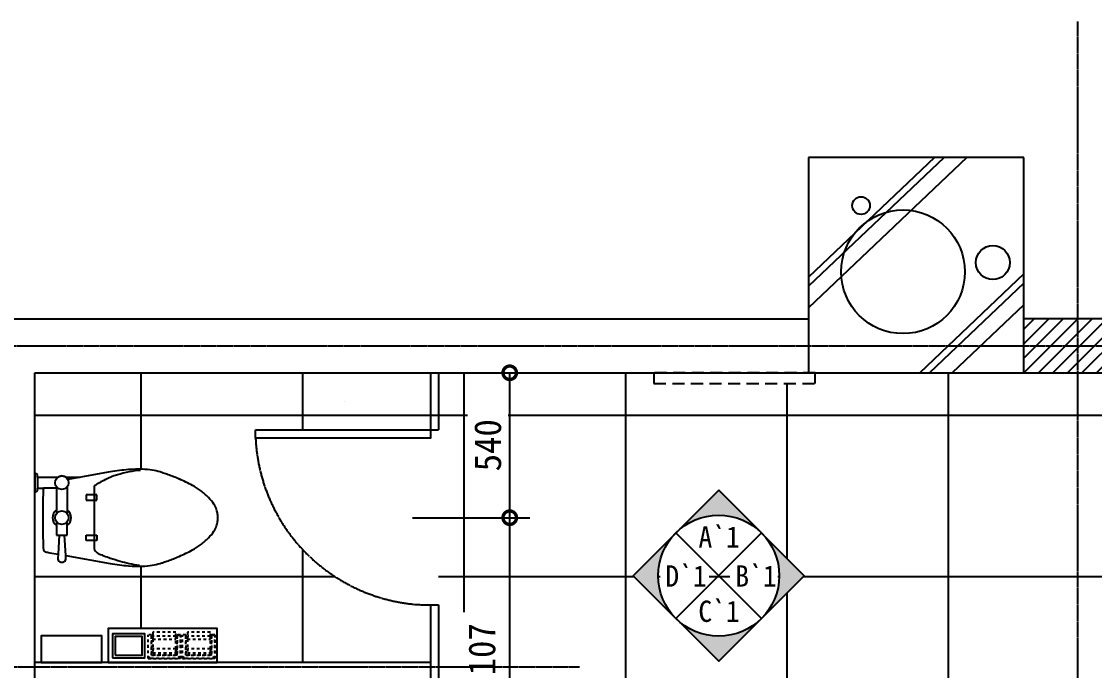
# Model space of a CAD drawing. Header units: inches. Extents: x -1249499 to 290957, y -589671 to 1013543.
# Drawn here: x -1099189 to -1095201, y 249744 to 252157 of the extents above; entities that cross this region are included whole.
import ezdxf

# ---------------------------------------------------------------- set-up
doc = ezdxf.new("R2010")
doc.units = ezdxf.units.IN
doc.header["$MEASUREMENT"] = 0
for name, pattern in [('CEN', [62, 60, -1, 0, -1]), ('HID2', [1.15, 0.75, -0.4]), ('HIDDEN', [2, 1, -1])]:
    doc.linetypes.add(name, pattern=pattern)
for name, color, linetype in [('CEN', 1, 'CEN'), ('FIX', 6, 'Continuous'), ('FLOOR', 9, 'Continuous'), ('H', 8, 'Continuous'), ('HAT', 5, 'Continuous'), ('OUT', 3, 'Continuous'), ('text', 7, 'Continuous'), ('TOIL', 9, 'Continuous'), ('WALL1', 3, 'Continuous')]:
    doc.layers.add(name, color=color, linetype=linetype)
doc.styles.get("Standard").update_dxf_attribs({"font": 'DotumChe.ttf'})
doc.dimstyles.new('STANDARD-600', dxfattribs={"dimtxt": 1000, "dimasz": 400, "dimexe": 800, "dimexo": 800, "dimgap": 400, "dimtad": 1, "dimdec": 0, "dimzin": 0, "dimdsep": 46, "dimlunit": 6, "dimtxsty": 'Standard', "dimsah": 1, "dimcen": 0.135, "dimclrd": 256, "dimclre": 256, "dimclrt": 4, "dimadec": 0, "dimazin": 0, "dimtfac": 1, "dimtdec": 0, "dimtofl": 0, "dimtmove": 2, "dimatfit": 3, "dimfxl": 1, "dimtolj": 1, "dimtzin": 0, "dimarcsym": 0})

# ---------------------------------------------------------------- blocks, each defined once
blk = doc.blocks.new('_DOTSMALL')
at = {"color": 0, "linetype": 'ByBlock', "const_width": 0.5}
blk.add_lwpolyline([(-0.0625, 0, 1), (0.0625, 0, 1)], format="xyb", close=True, dxfattribs=at)
blk = doc.blocks.new('*D329')
at = {"layer": 'DEFPOINTS', "color": 0, "transparency": 16777216}
for p in [(-1097374.6, 250851.2), (-1097229.3, 250851.2), (-1097985.3, 250312.5)]:
    blk.add_point(p, dxfattribs=at)
at = {"layer": 'H', "color": 0, "lineweight": -2, "transparency": 16777216}
for p, q in [((-1097479.3, 250851.2), (-1097449.6, 250851.2)), ((-1097374.6, 250312.5), (-1097374.6, 250851.2)), ((-1097735.3, 250312.5), (-1097299.6, 250312.5))]:
    blk.add_line(p, q, dxfattribs=at)
at = {"layer": 'H', "color": 0, "lineweight": -2, "transparency": 16777216, "xscale": 100, "yscale": 100, "zscale": 100}
for p, rotation in [((-1097374.6, 250851.2), 90), ((-1097374.6, 250312.5), 270)]:
    blk.add_blockref('_DOTSMALL', p, dxfattribs=dict(at, rotation=rotation))
at = {"layer": 'H', "color": 4, "transparency": 16777216, "insert": (-1097455.9, 250581.8), "char_height": 100, "attachment_point": 5, "rotation": 90}
blk.add_mtext('\\A1;540', dxfattribs=at)
blk = doc.blocks.new('*D330')
at = {"layer": 'DEFPOINTS', "color": 0, "transparency": 16777216}
for p in [(-1097985.3, 250312.5), (-1097374.6, 250312.5), (-1097985.3, 249205)]:
    blk.add_point(p, dxfattribs=at)
at = {"layer": 'H', "color": 0, "lineweight": -2, "transparency": 16777216}
for p, q in [((-1097735.3, 250312.5), (-1097299.6, 250312.5)), ((-1097374.6, 249205), (-1097374.6, 250312.5)), ((-1097735.3, 249205), (-1097299.6, 249205))]:
    blk.add_line(p, q, dxfattribs=at)
at = {"layer": 'H', "color": 0, "lineweight": -2, "transparency": 16777216, "xscale": 100, "yscale": 100, "zscale": 100}
for p, rotation in [((-1097374.6, 250312.5), 90), ((-1097374.6, 249205), 270)]:
    blk.add_blockref('_DOTSMALL', p, dxfattribs=dict(at, rotation=rotation))
at = {"layer": 'H', "color": 4, "transparency": 16777216, "insert": (-1097465.3, 249758.7), "char_height": 100, "attachment_point": 5, "rotation": 90}
blk.add_mtext('\\A1;1,107', dxfattribs=at)
blk = doc.blocks.new('A$C1DE87E42')
at = {"layer": 'H'}
for p, q in [((467.9, 800), (0, 355.8)), ((503.8, 800), (0, 321.7)), ((588.5, 800), (0, 241.4)), ((800, 367.2), (413.1, 0)), ((800, 333.1), (449, 0)), ((800, 252.8), (533.7, 0))]:
    blk.add_line(p, q, dxfattribs=at)
for centre, radius in [((194.9, 621.5), 32.7), ((350.9, 375.3), 229.8), ((684.8, 409.4), 63.2)]:
    blk.add_circle(centre, radius, dxfattribs=at)

msp = doc.modelspace()

# ---------------------------------------------------------------- hatches: boundary and pattern name
at = {"layer": 'H'}
h = msp.add_hatch(dxfattribs=at)
h.set_pattern_fill('ANSI31', color=256, scale=12, style=0)
h.set_pattern_definition([(45, (-1294520.528, 90643.27), (-26.9407684, 26.9407684), [])])
h.paths.add_polyline_path([(-1095264, 250951.2), (-1095264, 250851.2), (-1093920.6, 250851.2), (-1093920.6, 250951.2)])
h.paths.add_polyline_path([(-1095264, 250851.2), (-1095264, 250951.2), (-1095464, 250951.2), (-1095464, 250851.2)])
h.paths.add_polyline_path([(-1095264, 250951.2), (-1095264, 251051.2), (-1095464, 251051.2), (-1095464, 250951.2)])
h.paths.add_polyline_path([(-1093920.6, 250951.2), (-1093920.6, 251051.2), (-1095264, 251051.2), (-1095264, 250951.2)])
h.paths.add_polyline_path([(-1091937.9, 250851.2), (-1091937.9, 250951.2), (-1093920.6, 250951.2), (-1093920.6, 250851.2), (-1093695.3, 250851.2)])
h.paths.add_polyline_path([(-1091937.9, 250951.2), (-1091937.9, 251051.2), (-1093920.6, 251051.2), (-1093920.6, 250951.2)])
h.paths.add_polyline_path([(-1089889, 250951.2), (-1089889, 251051.2), (-1091764, 251051.2), (-1091937.9, 251051.2), (-1091937.9, 250951.2)])
h.paths.add_polyline_path([(-1091937.9, 250951.2), (-1091937.9, 250851.2), (-1089889, 250851.2), (-1089889, 250951.2)])
h.paths.add_polyline_path([(-1089889, 250951.2), (-1089889, 250851.2), (-1088589, 250851.2), (-1088589, 250951.2)])
h.paths.add_polyline_path([(-1088589, 250951.2), (-1088589, 251051.2), (-1089889, 251051.2), (-1089889, 250951.2)])
h.paths.add_polyline_path([(-1088589, 251051.2), (-1088589, 250951.2), (-1088022.4, 250951.2, -0.193855), (-1087953.1, 250979.1), (-1087864, 250979.1), (-1087864, 251051.2)])
h.paths.add_polyline_path([(-1088053.1, 250851.2), (-1088053.1, 250879.1, -0.20398), (-1088022.4, 250951.2), (-1088589, 250951.2), (-1088589, 250851.2)])
h.paths.add_polyline_path([(-1088022.4, 250951.2, 0.20398), (-1088053.1, 250879.1), (-1088053.1, 250851.2), (-1087864, 250851.2), (-1087864, 250951.2)])
h.paths.add_polyline_path([(-1087164, 250851.2), (-1087264, 250851.2), (-1087264, 249980.2), (-1087196.2, 249980.2, 0.082311), (-1087164, 249985.5)])
h.paths.add_polyline_path([(-1087164, 249985.5, 0.32096), (-1087096.2, 250080.2), (-1087096.2, 250851.2), (-1087164, 250851.2)], flags=16)
h.paths.add_polyline_path([(-1087064, 250851.2), (-1087096.2, 250851.2), (-1087096.2, 250080.2, -0.32096), (-1087164, 249985.5), (-1087164, 249694.3), (-1087064, 249694.3)])
h.paths.add_polyline_path([(-1087264, 249694.3), (-1087164, 249694.3), (-1087164, 249985.5, -0.082311), (-1087196.2, 249980.2), (-1087264, 249980.2)])
h.paths.add_polyline_path([(-1087264, 249051.2), (-1087164, 249051.2), (-1087164, 249694.3), (-1087264, 249694.3)])
h.paths.add_polyline_path([(-1087164, 249051.2), (-1087064, 249051.2), (-1087064, 249694.3), (-1087164, 249694.3)])
h.paths.add_polyline_path([(-1087164, 246351.2), (-1087064, 246351.2), (-1087064, 247851.2), (-1087164, 247851.2)])
h.paths.add_polyline_path([(-1087164, 247851.2), (-1087264, 247851.2), (-1087264, 246451.2), (-1088589, 246451.2), (-1088589, 246351.2), (-1087164, 246351.2)])
h.paths.add_polyline_path([(-1088589, 246351.2), (-1088589, 246251.2), (-1087164, 246251.2), (-1087164, 246351.2)])
h.paths.add_polyline_path([(-1087064, 246251.2), (-1087064, 246351.2), (-1087164, 246351.2), (-1087164, 246251.2)])
h.paths.add_polyline_path([(-1089040.2, 246351.2), (-1089040.2, 246251.2), (-1088589, 246251.2), (-1088589, 246351.2)])
h.paths.add_polyline_path([(-1089040.2, 246451.2), (-1089040.2, 246351.2), (-1088589, 246351.2), (-1088589, 246451.2)])
h.paths.add_polyline_path([(-1089040.2, 246351.2), (-1089040.2, 246451.2), (-1089207.6, 246451.2), (-1090389, 246451.2), (-1090389, 246351.2)])
h.paths.add_polyline_path([(-1089040.2, 246251.2), (-1089040.2, 246351.2), (-1090389, 246351.2), (-1090389, 246251.2)])
h.paths.add_polyline_path([(-1095164, 246351.2), (-1095164, 244551.2), (-1095064, 244551.2), (-1095064, 246251.2), (-1090389, 246251.2), (-1090389, 246351.2)])
h.paths.add_polyline_path([(-1095164, 246451.2), (-1095164, 246351.2), (-1090389, 246351.2), (-1090389, 246451.2)])
h.paths.add_polyline_path([(-1095064, 244451.2), (-1095064, 244551.2), (-1095164, 244551.2), (-1095164, 244451.2)])
h.paths.add_polyline_path([(-1095139, 249226.2), (-1095264, 249226.2), (-1095264, 246451.2), (-1095139, 246451.2)])
h.paths.add_polyline_path([(-1095264, 249226.2), (-1095389, 249226.2), (-1095389, 246451.2), (-1095264, 246451.2)])
h.paths.add_polyline_path([(-1095139, 249526.2), (-1095264, 249526.2), (-1095264, 249226.2), (-1095139, 249226.2)])
h.paths.add_polyline_path([(-1095264, 249526.2), (-1095539, 249526.2), (-1095539, 249511.2), (-1095839, 249511.2), (-1095839, 249526.2), (-1096239, 249526.2), (-1096239, 249401.2), (-1096039, 249401.2), (-1095715.7, 249401.2), (-1095389, 249401.2), (-1095389, 249226.2), (-1095264, 249226.2)])
h.paths.add_polyline_path([(-1095264, 249526.2), (-1095264, 249651.2), (-1095539, 249651.2), (-1095539, 249526.2)])
h.paths.add_polyline_path([(-1095139, 249651.2), (-1095264, 249651.2), (-1095264, 249526.2), (-1095139, 249526.2)])
h.paths.add_polyline_path([(-1095839, 249526.2), (-1095839, 249651.2), (-1096239, 249651.2), (-1096239, 249526.2)])
h.paths.add_polyline_path([(-1093920.6, 249226.2), (-1093920.6, 249351.2), (-1095139, 249351.2), (-1095139, 249226.2)])
h.paths.add_polyline_path([(-1093920.6, 249101.2), (-1093920.6, 249226.2), (-1095139, 249226.2), (-1095139, 249101.2)])
h.paths.add_polyline_path([(-1093550.4, 249101.2), (-1093552.2, 249104.8), (-1093482.2, 249104.8), (-1093484, 249101.2), (-1093189, 249101.2), (-1093189, 248351.2), (-1093064, 248351.2), (-1093064, 249226.2), (-1093920.6, 249226.2), (-1093920.6, 249101.2)])
h.paths.add_polyline_path([(-1093920.6, 249351.2), (-1093920.6, 249226.2), (-1093064, 249226.2), (-1093064, 249351.2)])
h.paths.add_polyline_path([(-1093064, 249351.2), (-1093064, 249226.2), (-1092939, 249226.2), (-1092939, 249351.2)])
h.paths.add_polyline_path([(-1093064, 248476.2), (-1091937.9, 248476.2), (-1091937.9, 248601.2), (-1092031, 248601.2), (-1092939, 248601.2), (-1092939, 248851.2), (-1092939, 249226.2), (-1093064, 249226.2)])
h.paths.add_polyline_path([(-1091937.9, 248351.2), (-1091937.9, 248476.2), (-1093064, 248476.2), (-1093064, 248351.2)])
h.paths.add_polyline_path([(-1090389, 248351.2), (-1090389, 248476.2), (-1091937.9, 248476.2), (-1091937.9, 248351.2)])
h.paths.add_polyline_path([(-1090389, 248476.2), (-1090389, 248601.2), (-1091937.9, 248601.2), (-1091937.9, 248476.2)])
h.paths.add_polyline_path([(-1089040.2, 248476.2), (-1089040.2, 248601.2), (-1089764, 248601.2), (-1089764, 249651.2), (-1090014, 249651.2), (-1090014, 248601.2), (-1090214, 248601.2), (-1090389, 248601.2), (-1090389, 248476.2)])
h.paths.add_polyline_path([(-1089040.2, 248476.2), (-1089040.2, 248351.2), (-1088714, 248351.2), (-1088714, 248151.2), (-1088714, 247951.2), (-1088589, 247951.2), (-1088589, 248476.2)])
h.paths.add_polyline_path([(-1090389, 248476.2), (-1090389, 248351.2), (-1089040.2, 248351.2), (-1089040.2, 248476.2)])
h.paths.add_polyline_path([(-1088589, 248476.2), (-1088589, 249651.2), (-1088714, 249651.2), (-1088714, 248601.2), (-1089040.2, 248601.2), (-1089040.2, 248476.2)])
h.paths.add_polyline_path([(-1088464, 249651.2), (-1088589, 249651.2), (-1088589, 248476.2), (-1088464, 248476.2)])
h.paths.add_polyline_path([(-1088464, 248476.2), (-1088589, 248476.2), (-1088589, 247951.2), (-1088574, 247951.2), (-1088574, 247651.2), (-1088589, 247651.2), (-1088589, 247551.2), (-1088464, 247551.2)])
h.paths.add_polyline_path([(-1088589, 247551.2), (-1088589, 247651.2), (-1088714, 247651.2), (-1088714, 247551.2)])
h.paths.add_polyline_path([(-1090264, 248351.2), (-1090389, 248351.2), (-1090389, 247551.2), (-1090264, 247551.2), (-1090264, 247651.2)])
h.paths.add_polyline_path([(-1090389, 248351.2), (-1090514, 248351.2), (-1090514, 247551.2), (-1090389, 247551.2)])
at = {"layer": 'HAT'}
h = msp.add_hatch(color=256, dxfattribs=at)
h.paths.add_polyline_path([(-1096439, 250256), (-1096598.1, 250415.1), (-1096757.2, 250256, -0.414214)])
h.paths.add_polyline_path([(-1096757.2, 250256), (-1096916.3, 250096.9), (-1096757.2, 249937.8, -0.198912), (-1096823.1, 250096.9, -0.198912)])
h.paths.add_polyline_path([(-1096598.1, 249778.7), (-1096439, 249937.8, -0.414214), (-1096757.2, 249937.8)])
h.paths.add_polyline_path([(-1096279.9, 250096.9), (-1096439, 250256, -0.198912), (-1096373.1, 250096.9, -0.198912), (-1096439, 249937.8)])

# ---------------------------------------------------------------- linework, layer by layer
at = {"layer": 'CEN'}
for p, q in [((-1095264, 246451.2), (-1095264, 252157.1)), ((-1099641.9, 250951.2), (-1098114, 250951.2)), ((-1098114, 250951.2), (-1086620.1, 250951.2)), ((-1099637.5, 249758.7), (-1097115.5, 249758.7))]:
    msp.add_line(p, q, dxfattribs=at)
msp.add_arc((-1097669, 250638.7), 650.7, 182.6425, 270, dxfattribs=at)
at = {"layer": 'FIX', "color": 6}
for p, q in [((-1097669, 250851.2), (-1097669, 250638.7)), ((-1097639, 250851.2), (-1097639, 250638.7)), ((-1097989.6, 250745.5), (-1097989.6, 250745.5)), ((-1097669, 249988.7), (-1097669, 249745)), ((-1097639, 249988.7), (-1097639, 249745)), ((-1097669, 249745), (-1097669, 249531.2)), ((-1097639, 249745), (-1097639, 249531.2))]:
    msp.add_line(p, q, dxfattribs=at)
at = {"layer": 'FIX'}
for p, q in [((-1097669, 250638.7), (-1097639, 250638.7)), ((-1097669, 249988.7), (-1097639, 249988.7)), ((-1097669, 249773.7), (-1099139, 249773.7))]:
    msp.add_line(p, q, dxfattribs=at)
msp.add_lwpolyline([(-1098319, 250638.7), (-1097669, 250638.7), (-1097669, 250608.7), (-1098319, 250608.7)], close=True, dxfattribs=at)
at = {"layer": 'FLOOR'}
msp.add_line((-1096564, 250851.2), (-1096291.5, 250851.2), dxfattribs=at)
at = {"layer": 'H', "linetype": 'Continuous'}
for p, q in [((-1098743.6, 250492.6), (-1098743.6, 250851.2)), ((-1098143.6, 250638.7), (-1098143.6, 250851.2)), ((-1097543.6, 249960.9), (-1097543.6, 250851.2)), ((-1096943.6, 249526.2), (-1096943.6, 250851.2)), ((-1095743.6, 249651.2), (-1095743.6, 250851.2)), ((-1096343.6, 250160.5), (-1096343.6, 250811.2)), ((-1099139, 250694.1), (-1097669, 250694.1)), ((-1097711, 250694.1), (-1097530.9, 250694.1)), ((-1097380.8, 250694.1), (-1095264, 250694.1)), ((-1095264, 250694.1), (-1089889, 250694.1)), ((-1098143.6, 249773.7), (-1098143.6, 250193.6)), ((-1098743.6, 249900.7), (-1098743.6, 250132.3)), ((-1099139, 250094.1), (-1098025, 250094.1)), ((-1097639, 250094.1), (-1096913.5, 250094.1)), ((-1096282.8, 250094.1), (-1095264, 250094.1)), ((-1095264, 250094.1), (-1090463.9, 250094.1)), ((-1096343.6, 249526.2), (-1096343.6, 250033.3))]:
    msp.add_line(p, q, dxfattribs=at)
at = {"layer": 'H'}
for p, q in [((-1099129, 250462.7), (-1099053.7, 250462.7)), ((-1099024.3, 250462.7), (-1098971.1, 250462.7)), ((-1098494.4, 250382.9), (-1098494.4, 250382.9)), ((-1098494.4, 250242.1), (-1098494.4, 250242.1))]:
    msp.add_line(p, q, dxfattribs=at)
at = {"layer": 'H', "linetype": 'HIDDEN', "ltscale": 10}
for p, q in [((-1098706.1, 249877.3), (-1098718.6, 249877.3)), ((-1098706.1, 249877.3), (-1098718.6, 249877.3)), ((-1098718.6, 249789.3), (-1098718.6, 249877.3)), ((-1098706.1, 249877.3), (-1098706.1, 249801.8)), ((-1098706.1, 249801.8), (-1098706.1, 249877.3)), ((-1098615.4, 249886.9), (-1098700.6, 249886.9)), ((-1098700.6, 249886.9), (-1098700.6, 249872.2)), ((-1098700.6, 249886.9), (-1098700.6, 249872.2)), ((-1098615.4, 249872.2), (-1098700.6, 249872.2)), ((-1098700.6, 249872.2), (-1098700.6, 249860.7)), ((-1098700.6, 249872.2), (-1098700.6, 249860.7)), ((-1098700.6, 249860.7), (-1098615.4, 249860.7)), ((-1098700.6, 249860.7), (-1098700.6, 249825.3)), ((-1098700.6, 249860.7), (-1098700.6, 249825.3)), ((-1098615.4, 249872.2), (-1098615.4, 249886.9)), ((-1098615.4, 249872.2), (-1098615.4, 249886.9)), ((-1098615.4, 249860.7), (-1098615.4, 249872.2)), ((-1098615.4, 249872.2), (-1098615.4, 249860.7)), ((-1098615.4, 249825.3), (-1098615.4, 249860.7)), ((-1098615.4, 249825.3), (-1098615.4, 249860.7)), ((-1098610.6, 249877.3), (-1098598.1, 249877.3)), ((-1098610.6, 249801.8), (-1098610.6, 249877.3)), ((-1098610.6, 249877.3), (-1098610.6, 249801.8)), ((-1098598.1, 249877.3), (-1098610.6, 249877.3)), ((-1098598.1, 249877.3), (-1098598.1, 249789.3)), ((-1098598.1, 249789.3), (-1098598.1, 249877.3)), ((-1098577.9, 249877.3), (-1098590.4, 249877.3)), ((-1098577.9, 249877.3), (-1098590.4, 249877.3)), ((-1098590.4, 249789.3), (-1098590.4, 249877.3)), ((-1098577.9, 249877.3), (-1098577.9, 249801.8)), ((-1098577.9, 249801.8), (-1098577.9, 249877.3)), ((-1098487.1, 249886.9), (-1098572.3, 249886.9)), ((-1098572.3, 249886.9), (-1098572.3, 249872.2)), ((-1098572.3, 249886.9), (-1098572.3, 249872.2)), ((-1098487.1, 249872.2), (-1098572.3, 249872.2)), ((-1098572.3, 249872.2), (-1098572.3, 249860.7)), ((-1098572.3, 249872.2), (-1098572.3, 249860.7)), ((-1098572.3, 249860.7), (-1098487.1, 249860.7)), ((-1098572.3, 249860.7), (-1098572.3, 249825.3)), ((-1098572.3, 249860.7), (-1098572.3, 249825.3)), ((-1098487.1, 249872.2), (-1098487.1, 249886.9)), ((-1098487.1, 249872.2), (-1098487.1, 249886.9)), ((-1098487.1, 249860.7), (-1098487.1, 249872.2)), ((-1098487.1, 249872.2), (-1098487.1, 249860.7)), ((-1098487.1, 249825.3), (-1098487.1, 249860.7)), ((-1098487.1, 249825.3), (-1098487.1, 249860.7)), ((-1098482.3, 249877.3), (-1098469.8, 249877.3)), ((-1098482.3, 249801.8), (-1098482.3, 249877.3)), ((-1098482.3, 249877.3), (-1098482.3, 249801.8)), ((-1098469.8, 249877.3), (-1098482.3, 249877.3)), ((-1098469.8, 249877.3), (-1098469.8, 249789.3)), ((-1098469.8, 249789.3), (-1098469.8, 249877.3)), ((-1098615.4, 249825.3), (-1098700.6, 249825.3)), ((-1098700.6, 249825.3), (-1098700.6, 249810.7)), ((-1098700.6, 249825.3), (-1098700.6, 249810.7)), ((-1098615.4, 249810.7), (-1098615.4, 249825.3)), ((-1098615.4, 249825.3), (-1098615.4, 249810.7)), ((-1098487.1, 249825.3), (-1098572.3, 249825.3)), ((-1098572.3, 249825.3), (-1098572.3, 249810.7)), ((-1098572.3, 249825.3), (-1098572.3, 249810.7)), ((-1098487.1, 249810.7), (-1098487.1, 249825.3)), ((-1098487.1, 249825.3), (-1098487.1, 249810.7)), ((-1098718.6, 249789.3), (-1098706.1, 249801.8)), ((-1098598.1, 249789.3), (-1098718.6, 249789.3)), ((-1098718.6, 249789.3), (-1098598.1, 249789.3)), ((-1098706.1, 249801.8), (-1098610.6, 249801.8)), ((-1098610.6, 249801.8), (-1098706.1, 249801.8)), ((-1098700.6, 249810.7), (-1098615.4, 249810.7)), ((-1098598.1, 249789.3), (-1098610.6, 249801.8)), ((-1098590.4, 249789.3), (-1098577.9, 249801.8)), ((-1098469.8, 249789.3), (-1098590.4, 249789.3)), ((-1098590.4, 249789.3), (-1098469.8, 249789.3)), ((-1098577.9, 249801.8), (-1098482.3, 249801.8)), ((-1098482.3, 249801.8), (-1098577.9, 249801.8)), ((-1098572.3, 249810.7), (-1098487.1, 249810.7)), ((-1098469.8, 249789.3), (-1098482.3, 249801.8))]:
    msp.add_line(p, q, dxfattribs=at)
at = {"layer": 'H', "linetype": 'HID2', "ltscale": 60}
msp.add_lwpolyline([(-1096839.2, 250811.2), (-1096239.2, 250811.2), (-1096239.2, 250851.2), (-1096839.2, 250851.2)], close=True, dxfattribs=at)
at = {"layer": 'H', "linetype": 'Continuous'}
for points in [[(-1098866.4, 249773.7), (-1098461.4, 249773.7), (-1098461.4, 249900.7), (-1098866.4, 249900.7)], [(-1099115.9, 249773.7), (-1098890.9, 249773.7), (-1098890.9, 249873.7), (-1099115.9, 249873.7)]]:
    msp.add_lwpolyline(points, close=True, dxfattribs=at)
at = {"layer": 'H'}
for points in [[(-1098850.3, 249791.2), (-1098730.3, 249791.2), (-1098730.3, 249881.2), (-1098850.3, 249881.2)], [(-1098840.3, 249801.2), (-1098740.3, 249801.2), (-1098740.3, 249871.2), (-1098840.3, 249871.2)]]:
    msp.add_lwpolyline(points, close=True, dxfattribs=at)
at = {"layer": 'OUT', "color": 3}
msp.add_line((-1099139, 246451.2), (-1099139, 250851.2), dxfattribs=at)
at = {"layer": 'text'}
for p, q in [((-1096757.2, 250256), (-1096439, 249937.8)), ((-1096757.2, 249937.8), (-1096439, 250256))]:
    msp.add_line(p, q, dxfattribs=at)
at = {"layer": 'text', "linetype": 'Continuous'}
for p, q in [((-1096823.1, 250094.1), (-1096816.1, 250094.1)), ((-1096633.9, 250094.1), (-1096556.1, 250094.1)), ((-1096378.8, 250094.1), (-1096373.2, 250094.1))]:
    msp.add_line(p, q, dxfattribs=at)
at = {"layer": 'text'}
msp.add_lwpolyline([(-1096598.1, 250415.1), (-1096916.3, 250096.9), (-1096598.1, 249778.7), (-1096279.9, 250096.9)], close=True, dxfattribs=at)
msp.add_circle((-1096598.1, 250096.9), 225, dxfattribs=at)
at = {"layer": 'TOIL', "color": 1}
for p, q in [((-1099129, 250472.5), (-1099139, 250477.5)), ((-1099139, 250477.5), (-1099139, 250407.5)), ((-1099129, 250462.5), (-1099129, 250472.5)), ((-1099054, 250462.5), (-1099129, 250462.5)), ((-1099129, 250462.5), (-1099129, 250422.5)), ((-1098859, 250482.5), (-1099017.1, 250454.6)), ((-1099129, 250422.5), (-1099107.6, 250422.5)), ((-1099129, 250412.5), (-1099129, 250422.5)), ((-1099054, 250422.5), (-1099107.6, 250422.5)), ((-1099059, 250427.5), (-1099059, 250327.5)), ((-1099019, 250427.5), (-1099019, 250327.5)), ((-1098919, 250427.5), (-1098919, 250312.5)), ((-1099139, 250407.5), (-1099129, 250412.5)), ((-1099109, 250387.5), (-1099109, 250312.5)), ((-1098949, 250397.5), (-1098949, 250377.5)), ((-1098909, 250397.5), (-1098949, 250397.5)), ((-1098949, 250377.5), (-1098909, 250377.5)), ((-1098909, 250377.5), (-1098909, 250397.5)), ((-1099109, 250312.5), (-1099109, 250237.5)), ((-1099059, 250297.5), (-1099059, 250247.5)), ((-1099019, 250247.5), (-1099019, 250297.5)), ((-1098919, 250312.5), (-1098919, 250197.5)), ((-1099059, 250247.5), (-1099019, 250247.5)), ((-1099049, 250247.5), (-1099053.1, 250176.9)), ((-1099024.5, 250171.7), (-1099029, 250247.5)), ((-1098949, 250227.5), (-1098949, 250247.5)), ((-1098949, 250247.5), (-1098909, 250247.5)), ((-1098909, 250227.5), (-1098949, 250227.5)), ((-1098909, 250247.5), (-1098909, 250227.5)), ((-1099084, 250182.5), (-1099053.1, 250176.9)), ((-1099053.1, 250176.9), (-1099054, 250162.5)), ((-1099024.5, 250171.7), (-1098859, 250142.5)), ((-1099024, 250162.5), (-1099024.5, 250171.7))]:
    msp.add_line(p, q, dxfattribs=at)
for centre in [(-1099039, 250442.5), (-1099039, 250312.5)]:
    msp.add_circle(centre, 25, dxfattribs=at)
for centre, radius, start, end in [((-1099039, 250442.5), 25, 28.9372, 126.8699), ((-1098741.6, 250183.3), 302.8, 112.8053, 116.5651), ((-1098726.5, 249719.1), 774.8, 94.7636, 99.8466), ((-1098768.1, 250246.4), 234.4, 105.9454, 112.8053), ((-1098667.9, 249895.7), 599.2, 101.6565, 105.9454), ((-1098754.2, 250051.3), 441.4, 88.0277, 94.7636), ((-1098720.8, 250152.2), 337.2, 94.3987, 101.6565), ((-1098749.4, 250189.1), 303.5, 81.2538, 88.0277), ((-1098735.6, 250278.7), 212.9, 73.1639, 81.2538), ((-1098806, 250046.1), 455.9, 71.5651, 73.1639), ((-1098980.2, 249523.5), 1006.7, 70.4892, 71.5651), ((-1098831.8, 249942.3), 562.4, 66.0375, 70.4892), ((-1098963.6, 249645.9), 886.9, 62.4927, 66.0375), ((-1098646.3, 250387.5), 462.7, 175.6617, 180), ((-1098915.4, 250427.5), 3.54, 126.8699, 180), ((-1098812.9, 250290.8), 174.4, 119.5675, 126.8699), ((-1098664.7, 250029.6), 474.7, 116.5651, 119.5675), ((-1098654.3, 250239.8), 217.3, 53.1301, 62.4927), ((-1098687.8, 250195.1), 273.1, 44.7808, 53.1301), ((-1098611.1, 250271.3), 165, 33.6901, 44.7808), ((-1099039, 250312.5), 35, 124.8499, 235.1501), ((-1099039, 250312.5), 35, 304.8499, 55.1501), ((-1098542.5, 250317), 82.6, 17.9901, 33.6901), ((-1098566.6, 250309.1), 107.9, 9.4623, 17.9901), ((-1098566.6, 250315.8), 107.9, 342.0099, 350.5377), ((-1098546.6, 250312.5), 87.7, 0, 9.4623), ((-1098546.6, 250312.5), 87.7, 350.5377, 0), ((-1098611.1, 250353.7), 165, 315.2192, 326.3099), ((-1098542.5, 250308), 82.6, 326.3099, 342.0099), ((-1098646.3, 250237.5), 462.7, 180, 185.7106), ((-1098687.8, 250429.8), 273.1, 306.8699, 315.2192), ((-1099101.7, 250191.9), 5.01, 185.7106, 242.9263), ((-1099094.8, 250205.3), 20, 242.9263, 255.9638), ((-1099038.8, 250429.4), 251, 255.9638, 259.6403), ((-1098906.6, 250197.5), 12.3, 180, 225), ((-1098876.6, 250227.5), 54.8, 225, 245.9278), ((-1098780.2, 250443.4), 291.3, 245.9278, 249.444), ((-1098963.6, 250979.1), 886.9, 293.9625, 297.5073), ((-1098654.3, 250385.2), 217.3, 297.5073, 306.8699), ((-1099039, 250161.6), 15, 176.6335, 3.3665), ((-1098684.5, 250698.5), 563.7, 249.444, 251.9714), ((-1098529.6, 251174.4), 1064.2, 251.9714, 254.0546), ((-1098726.5, 250905.8), 774.8, 260.1534, 265.2364), ((-1098594.6, 250947.1), 827.8, 254.0546, 256.4166), ((-1098731.6, 250380), 244.3, 256.4166, 265.6013), ((-1098735.6, 250346.3), 212.9, 278.7462, 286.8361), ((-1098806, 250578.8), 455.9, 286.8361, 288.4349), ((-1098980.2, 251101.4), 1006.7, 288.4349, 289.5108), ((-1098831.8, 250682.6), 562.4, 289.5108, 293.9625), ((-1098754.2, 250573.6), 441.4, 265.2364, 271.9723), ((-1098749.4, 250435.8), 303.5, 271.9723, 278.7462)]:
    msp.add_arc(centre, radius, start, end, dxfattribs=at)
at = {"layer": 'WALL1'}
for p, q in [((-1096264, 251651.2), (-1096264, 250851.2)), ((-1095464, 251651.2), (-1096264, 251651.2)), ((-1095464, 250851.2), (-1095464, 251651.2)), ((-1099339, 251051.2), (-1098964, 251051.2)), ((-1098964, 251051.2), (-1096264, 251051.2)), ((-1091764, 251051.2), (-1095464, 251051.2)), ((-1099139, 250851.2), (-1098114, 250851.2)), ((-1098114, 250851.2), (-1087064, 250851.2))]:
    msp.add_line(p, q, dxfattribs=at)

# ---------------------------------------------------------------- block references
at = {"layer": 'H'}
msp.add_blockref('A$C1DE87E42', (-1096264, 250851.2), dxfattribs=at)

# ---------------------------------------------------------------- texts
at = {"layer": 'text', "char_height": 79.2, "attachment_point": 1}
for s, insert, width in [('A`1', (-1096673.2, 250280.4), 626.426), ('D`1', (-1096796.3, 250135.4), 626), ('B`1', (-1096536.3, 250135.4), 626), ('C`1', (-1096673.7, 250004.3), 626)]:
    msp.add_mtext(s, dxfattribs=dict(at, insert=insert, width=width))

# ---------------------------------------------------------------- dimensions: what is measured, and where the dimension line sits
at = {"layer": 'H'}
for base, p1, p2, text, picture, middle in [((-1097374.6, 250851.2), (-1097985.3, 250312.5), (-1097229.3, 250851.2), '540', '*D329', (-1097455.9, 250581.8)), ((-1097374.6, 250312.5), (-1097985.3, 249205), (-1097985.3, 250312.5), '1,107', '*D330', (-1097465.3, 249758.7))]:
    dim = msp.add_linear_dim(base=base, p1=p1, p2=p2, angle=90, text=text, dimstyle='STANDARD-600', override={"dimscale": 50, "dimtxt": 2, "dimasz": 2, "dimexe": 1.5, "dimexo": 5, "dimgap": 0.625, "dimtoh": 1, "dimzin": 8, "dimblk1": 'DOTSMALL', "dimblk2": 'DOTSMALL', "dimcen": 1, "dimclrd": 0, "dimclre": 0, "dimtix": 1}, dxfattribs=at)
    dim.commit()
    dim.dimension.update_dxf_attribs({"geometry": picture, "text_midpoint": middle})

doc.saveas('drawing.dxf')
